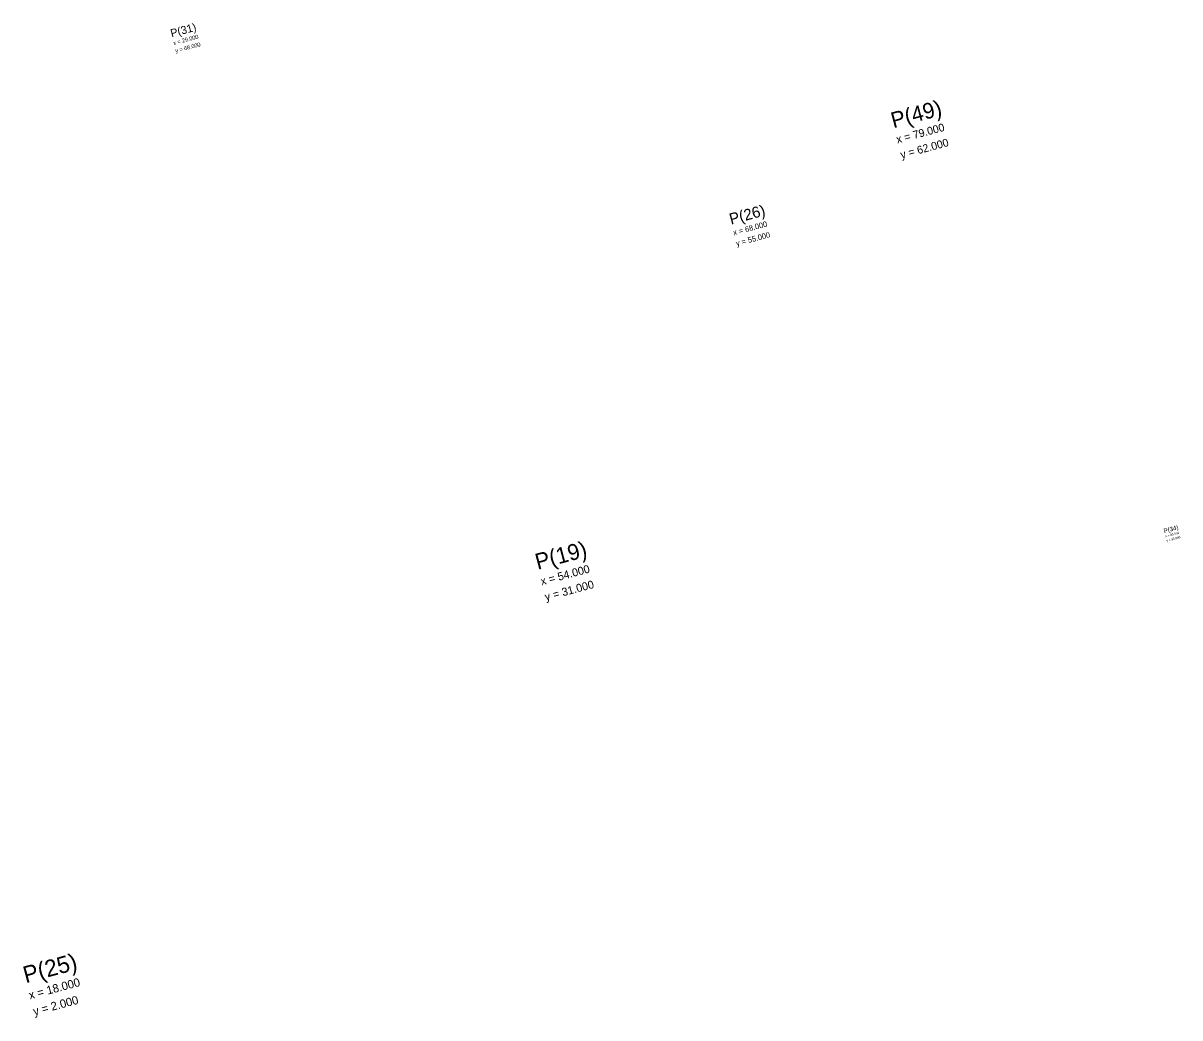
# Model space of a CAD drawing. Header units: metres. Extents: x -92 to 101, y -103 to 96.
# Drawn here: x 19.3 to 100.5, y -1.3 to 68.6 of the extents above; entities that cross this region are included whole.
import ezdxf

# ---------------------------------------------------------------- set-up
doc = ezdxf.new("R2010")
doc.units = ezdxf.units.M

# ---------------------------------------------------------------- blocks, each defined once
blk = doc.blocks.new('FLAG')
at = {"color": 3}
blk.add_attdef('NAME', (0.5, -0.5), '', height=0.5, dxfattribs=at)
at = {"color": 4}
for tag, p in [('XPOS', (0.5, -1)), ('YPOS', (0.5, -1.5))]:
    blk.add_attdef(tag, p, '', height=0.25, dxfattribs=at)

msp = doc.modelspace()

# ---------------------------------------------------------------- block references
at = {"rotation": 15}
for p, xscale, yscale, zscale, values in [((29, 68), 1.1233578053622388, 1.1233578053622388, 1.1233578053622388, {'NAME': 'P(31)', 'XPOS': 'x = 29.000', 'YPOS': 'y = 68.000'}), ((79, 62), 2.2116131023159955, 2.2116131023159955, 2.2116131023159955, {'NAME': 'P(49)', 'XPOS': 'x = 79.000', 'YPOS': 'y = 62.000'}), ((68, 55), 1.5644248418729416, 1.5644248418729416, 1.5644248418729416, {'NAME': 'P(26)', 'XPOS': 'x = 68.000', 'YPOS': 'y = 55.000'}), ((99, 33), 0.6226826912546872, 0.6226826912546872, 0.6226826912546872, {'NAME': 'P(34)', 'XPOS': 'x = 99.000', 'YPOS': 'y = 33.000'}), ((54, 31), 2.2541859538645608, 2.2541859538645608, 2.2541859538645608, {'NAME': 'P(19)', 'XPOS': 'x = 54.000', 'YPOS': 'y = 31.000'}), ((18, 2), 2.3498589652240023, 2.3498589652240023, 2.3498589652240023, {'NAME': 'P(25)', 'XPOS': 'x = 18.000', 'YPOS': 'y = 2.000'})]:
    msp.add_blockref('FLAG', p, dxfattribs=dict(at, xscale=xscale, yscale=yscale, zscale=zscale)).add_auto_attribs(values)

doc.saveas('drawing.dxf')
